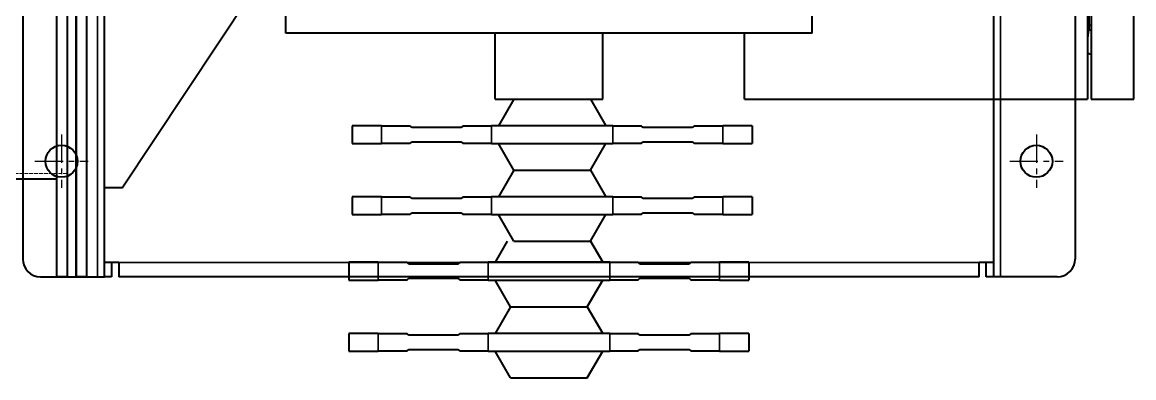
# Model space of a CAD drawing. Header units: millimetres. Extents: x 9486 to 14955, y -8999 to 1872.
# Drawn here: x 11429 to 12054, y -7204 to -7004 of the extents above; entities that cross this region are included whole.
import ezdxf

# ---------------------------------------------------------------- set-up
doc = ezdxf.new("R2010")
doc.units = ezdxf.units.MM
doc.linetypes.add('CENTER', pattern=[50.8, 31.75, -6.35, 6.35, -6.35])
doc.linetypes.add('DASHED', pattern=[0.2067, 0.1654, -0.0413])
for name, color, linetype, lineweight in [('가려진 것(ISO)', 2, 'DASHED', 18), ('가시적인 것(ISO)', 3, 'Continuous', 40), ('가시적인 좁은 것(ISO)', 3, 'Continuous', 35)]:
    doc.layers.add(name, color=color, linetype=linetype, lineweight=lineweight)

# ---------------------------------------------------------------- blocks, each defined once
blk = doc.blocks.new('A$C49A46118')
at = {"layer": '가시적인 것(ISO)'}
for p, q in [((0, 290), (0, -290)), ((46, -292), (46, 292)), ((546, 292), (546, -292)), ((592, 213.5), (592, -290)), ((54, -292), (46, -292)), ((46, -300), (46, -292)), ((50, -292), (50, -300)), ((54, -292), (54, -300)), ((538, -300), (538, -292)), ((546, -292), (538, -292)), ((542, -300), (542, -292)), ((546, -292), (546, -300)), ((10, -300), (42, -300)), ((42, -300), (46, -300)), ((50, -300), (46, -300)), ((538, -300), (54, -300)), ((546, -300), (542, -300)), ((550, -300), (546, -300)), ((582, -300), (550, -300))]:
    blk.add_line(p, q, dxfattribs=at)
for centre in [(21.8, -235), (570.2, -235)]:
    blk.add_circle(centre, 9, dxfattribs=at)
for centre, start, end in [((10, -290), 180, 270), ((582, -290), 270, 0)]:
    blk.add_arc(centre, 10, start, end, dxfattribs=at)
at = {"layer": '가시적인 좁은 것(ISO)'}
for p, q in [((42, -300), (42, 300)), ((550, 300), (550, -300)), ((54, -292), (538, -292))]:
    blk.add_line(p, q, dxfattribs=at)
blk = doc.blocks.new('*U74')
at = {"layer": '가시적인 것(ISO)'}
blk.add_circle((0, 0), 7, dxfattribs=at)
blk = doc.blocks.new('*U75')
at = {"color": 0, "linetype": 'ByBlock', "lineweight": -2}
blk.add_blockref('*U74', (0, 275), dxfattribs=at)
for p, rotation in [((-84.98, 261.54), 17.99999999999997), ((84.98, 261.54), 342.0000000000001), ((-161.64, 222.48), 35.99999999999999), ((161.64, 222.48), 324), ((-222.48, 161.64), 54), ((222.48, 161.64), 306), ((-261.54, 84.98), 72), ((261.54, 84.98), 288), ((-275, 0), 90), ((275, 0), 270), ((-261.54, -84.98), 108), ((261.54, -84.98), 252), ((-222.48, -161.64), 126), ((222.48, -161.64), 234), ((-161.64, -222.48), 144), ((161.64, -222.48), 216), ((-84.98, -261.54), 162.0000000000001), ((84.98, -261.54), 197.9999999999999), ((0, -275), 180)]:
    blk.add_blockref('*U74', p, dxfattribs=dict(at, rotation=rotation))
blk = doc.blocks.new('A$C373F1694')
at = {"color": 1, "linetype": 'CENTER'}
blk.add_circle((-60, 0), 275, dxfattribs=at)
at = {"layer": '가려진 것(ISO)', "ltscale": 13.231737}
blk.add_line((240, -241.8), (117.57, -241.8), dxfattribs=at)
at = {"layer": '가시적인 것(ISO)'}
for p, q in [((240, 0), (240, -300)), ((234, -59.7), (234, -300)), ((234, -245), (113.13, -245)), ((240, -300), (234, -300))]:
    blk.add_line(p, q, dxfattribs=at)
blk.add_circle((-60, 0), 300, dxfattribs=at)
blk.add_blockref('*U75', (-60, 0))

msp = doc.modelspace()

# ---------------------------------------------------------------- linework, layer by layer
at = {"color": 1, "linetype": 'CENTER', "ltscale": 0.5}
for p, q in [((11450.618, -7066.887), (11450.618, -7096.887)), ((11999.018, -7066.887), (11999.018, -7096.887)), ((11435.618, -7081.887), (11465.618, -7081.887)), ((11984.018, -7081.887), (12014.018, -7081.887))]:
    msp.add_line(p, q, dxfattribs=at)
at = {"layer": '가시적인 것(ISO)'}
for p, q in [((11447.818, -6546.887), (11447.818, -7046.887)), ((11453.818, -6546.887), (11453.818, -7146.887)), ((11453.818, -6546.887), (11453.818, -7146.887)), ((11458.818, -6546.887), (11458.818, -7146.887)), ((11458.818, -7146.887), (11458.818, -6546.887)), ((12027.818, -6646.887), (12027.818, -7046.887)), ((12029.818, -6646.887), (12029.818, -7046.887)), ((12053.818, -7046.887), (12053.818, -6646.887)), ((11576.818, -7009.887), (11576.818, -6683.887)), ((11872.818, -7009.887), (11872.818, -6683.887)), ((11464.818, -7146.877), (11464.818, -6848.887)), ((11484.818, -7096.887), (11559.818, -6983.7)), ((12028.53, -6999.387), (12028.533, -7005.389)), ((12028.398, -7008.035), (12027.818, -7012.585)), ((12029.628, -7008.196), (12028.398, -7008.035)), ((12029.806, -7005.388), (12028.533, -7005.389)), ((12029.818, -7008.221), (12029.628, -7008.196)), ((12029.818, -7005.388), (12029.806, -7005.388)), ((11872.818, -7009.887), (11576.818, -7009.887)), ((11694.568, -7046.887), (11694.568, -7009.887)), ((11755.068, -7046.887), (11755.068, -7009.887)), ((11834.818, -7046.887), (11834.818, -7009.887)), ((12027.818, -7021.255), (12029.818, -7021.516)), ((12028.841, -7021.389), (12028.54, -7021.389)), ((11694.568, -7046.887), (11755.068, -7046.887)), ((11705.075, -7046.887), (11696.415, -7061.887)), ((11705.075, -7046.887), (11748.255, -7046.887)), ((11748.255, -7046.887), (11756.915, -7061.887)), ((11834.818, -7046.887), (12027.818, -7046.887)), ((12029.818, -7046.887), (12053.818, -7046.887)), ((11630.615, -7061.887), (11614.165, -7061.887)), ((11614.165, -7061.887), (11614.165, -7071.887)), ((11630.615, -7061.887), (11646.665, -7061.887)), ((11647.857, -7062.887), (11646.665, -7061.887)), ((11675.473, -7062.887), (11647.857, -7062.887)), ((11676.665, -7061.887), (11675.473, -7062.887)), ((11676.665, -7061.887), (11692.463, -7061.887)), ((11760.867, -7061.887), (11692.463, -7061.887)), ((11760.867, -7061.887), (11776.665, -7061.887)), ((11777.857, -7062.887), (11776.665, -7061.887)), ((11805.473, -7062.887), (11777.857, -7062.887)), ((11806.665, -7061.887), (11805.473, -7062.887)), ((11806.665, -7061.887), (11822.716, -7061.887)), ((11839.165, -7061.887), (11822.716, -7061.887)), ((11839.165, -7061.887), (11839.165, -7071.887)), ((11614.165, -7071.887), (11630.615, -7071.887)), ((11646.665, -7071.887), (11630.615, -7071.887)), ((11646.665, -7071.887), (11647.857, -7070.887)), ((11647.857, -7070.887), (11675.473, -7070.887)), ((11675.473, -7070.887), (11676.665, -7071.887)), ((11692.463, -7071.887), (11676.665, -7071.887)), ((11692.463, -7071.887), (11760.867, -7071.887)), ((11705.075, -7086.887), (11696.415, -7071.887)), ((11748.255, -7086.887), (11756.915, -7071.887)), ((11776.665, -7071.887), (11760.867, -7071.887)), ((11776.665, -7071.887), (11777.857, -7070.887)), ((11777.857, -7070.887), (11805.473, -7070.887)), ((11805.473, -7070.887), (11806.665, -7071.887)), ((11822.716, -7071.887), (11806.665, -7071.887)), ((11822.716, -7071.887), (11839.165, -7071.887)), ((11705.075, -7086.887), (11696.415, -7101.887)), ((11705.075, -7086.887), (11748.255, -7086.887)), ((11705.075, -7086.887), (11748.255, -7086.887)), ((11748.255, -7086.887), (11756.915, -7101.887)), ((11484.818, -7096.887), (11474.818, -7096.887)), ((11630.615, -7101.887), (11614.165, -7101.887)), ((11614.165, -7101.887), (11614.165, -7111.887)), ((11630.615, -7101.887), (11646.665, -7101.887)), ((11647.857, -7102.887), (11646.665, -7101.887)), ((11675.473, -7102.887), (11647.857, -7102.887)), ((11676.665, -7101.887), (11675.473, -7102.887)), ((11676.665, -7101.887), (11692.463, -7101.887)), ((11760.867, -7101.887), (11692.463, -7101.887)), ((11760.867, -7101.887), (11776.665, -7101.887)), ((11777.857, -7102.887), (11776.665, -7101.887)), ((11805.473, -7102.887), (11777.857, -7102.887)), ((11806.665, -7101.887), (11805.473, -7102.887)), ((11806.665, -7101.887), (11822.716, -7101.887)), ((11839.165, -7101.887), (11822.716, -7101.887)), ((11839.165, -7101.887), (11839.165, -7111.887)), ((11614.165, -7111.887), (11630.615, -7111.887)), ((11646.665, -7111.887), (11630.615, -7111.887)), ((11646.665, -7111.887), (11647.857, -7110.887)), ((11647.857, -7110.887), (11675.473, -7110.887)), ((11675.473, -7110.887), (11676.665, -7111.887)), ((11692.463, -7111.887), (11676.665, -7111.887)), ((11692.463, -7111.887), (11760.867, -7111.887)), ((11705.075, -7126.887), (11696.415, -7111.887)), ((11748.255, -7126.887), (11756.915, -7111.887)), ((11776.665, -7111.887), (11760.867, -7111.887)), ((11776.665, -7111.887), (11777.857, -7110.887)), ((11777.857, -7110.887), (11805.473, -7110.887)), ((11805.473, -7110.887), (11806.665, -7111.887)), ((11822.716, -7111.887), (11806.665, -7111.887)), ((11822.716, -7111.887), (11839.165, -7111.887)), ((11701.38, -7126.887), (11694.568, -7138.687)), ((11705.075, -7126.887), (11748.255, -7126.887)), ((11748.255, -7126.887), (11755.068, -7138.687)), ((11628.767, -7138.687), (11612.318, -7138.687)), ((11612.318, -7138.687), (11612.318, -7148.687)), ((11628.767, -7138.687), (11644.818, -7138.687)), ((11646.009, -7139.687), (11644.818, -7138.687)), ((11673.626, -7139.687), (11646.009, -7139.687)), ((11674.818, -7138.687), (11673.626, -7139.687)), ((11674.818, -7138.687), (11690.616, -7138.687)), ((11759.02, -7138.687), (11690.616, -7138.687)), ((11759.02, -7138.687), (11774.818, -7138.687)), ((11776.009, -7139.687), (11774.818, -7138.687)), ((11803.626, -7139.687), (11776.009, -7139.687)), ((11804.818, -7138.687), (11803.626, -7139.687)), ((11804.818, -7138.687), (11820.868, -7138.687)), ((11837.318, -7138.687), (11820.868, -7138.687)), ((11837.318, -7138.687), (11837.318, -7148.687)), ((11453.818, -7146.887), (11458.818, -7146.887)), ((11464.818, -7146.887), (11458.818, -7146.887)), ((11464.818, -7146.877), (11464.818, -7146.887)), ((11612.318, -7148.687), (11628.767, -7148.687)), ((11644.818, -7148.687), (11628.767, -7148.687)), ((11644.818, -7148.687), (11646.009, -7147.687)), ((11646.009, -7147.687), (11673.626, -7147.687)), ((11673.626, -7147.687), (11674.818, -7148.687)), ((11690.616, -7148.687), (11674.818, -7148.687)), ((11690.616, -7148.687), (11759.02, -7148.687)), ((11703.228, -7163.687), (11694.568, -7148.687)), ((11746.407, -7163.687), (11755.068, -7148.687)), ((11774.818, -7148.687), (11759.02, -7148.687)), ((11774.818, -7148.687), (11776.009, -7147.687)), ((11776.009, -7147.687), (11803.626, -7147.687)), ((11803.626, -7147.687), (11804.818, -7148.687)), ((11820.868, -7148.687), (11804.818, -7148.687)), ((11820.868, -7148.687), (11837.318, -7148.687)), ((11703.228, -7163.687), (11694.568, -7178.687)), ((11703.228, -7163.687), (11746.407, -7163.687)), ((11746.407, -7163.687), (11755.068, -7178.687)), ((11628.767, -7178.687), (11612.318, -7178.687)), ((11612.318, -7178.687), (11612.318, -7188.687)), ((11628.767, -7178.687), (11644.818, -7178.687)), ((11646.009, -7179.687), (11644.818, -7178.687)), ((11673.626, -7179.687), (11646.009, -7179.687)), ((11674.818, -7178.687), (11673.626, -7179.687)), ((11674.818, -7178.687), (11690.616, -7178.687)), ((11759.02, -7178.687), (11690.616, -7178.687)), ((11759.02, -7178.687), (11774.818, -7178.687)), ((11776.009, -7179.687), (11774.818, -7178.687)), ((11803.626, -7179.687), (11776.009, -7179.687)), ((11804.818, -7178.687), (11803.626, -7179.687)), ((11804.818, -7178.687), (11820.868, -7178.687)), ((11837.318, -7178.687), (11820.868, -7178.687)), ((11837.318, -7178.687), (11837.318, -7188.687)), ((11612.318, -7188.687), (11628.767, -7188.687)), ((11644.818, -7188.687), (11628.767, -7188.687)), ((11644.818, -7188.687), (11646.009, -7187.687)), ((11646.009, -7187.687), (11673.626, -7187.687)), ((11673.626, -7187.687), (11674.818, -7188.687)), ((11690.616, -7188.687), (11674.818, -7188.687)), ((11690.616, -7188.687), (11759.02, -7188.687)), ((11703.228, -7203.687), (11694.568, -7188.687)), ((11746.407, -7203.687), (11755.068, -7188.687)), ((11774.818, -7188.687), (11759.02, -7188.687)), ((11774.818, -7188.687), (11776.009, -7187.687)), ((11776.009, -7187.687), (11803.626, -7187.687)), ((11803.626, -7187.687), (11804.818, -7188.687)), ((11820.868, -7188.687), (11804.818, -7188.687)), ((11820.868, -7188.687), (11837.318, -7188.687)), ((11703.228, -7203.687), (11746.407, -7203.687))]:
    msp.add_line(p, q, dxfattribs=at)
for points in [[(12028.533, -7005.389), (12028.533, -7006.273), (12028.488, -7007.157), (12028.398, -7008.035)], [(12028.54, -7021.389), (12028.54, -7021.375), (12028.537, -7021.362), (12028.531, -7021.348)]]:
    msp.add_open_spline(points, degree=3, dxfattribs=at)
at = {"layer": '가시적인 좁은 것(ISO)'}
for p, q in [((11630.615, -7061.887), (11630.615, -7071.887)), ((11692.463, -7061.887), (11692.463, -7071.887)), ((11760.867, -7061.887), (11760.867, -7071.887)), ((11822.716, -7061.887), (11822.716, -7071.887)), ((11630.615, -7101.887), (11630.615, -7111.887)), ((11692.463, -7101.887), (11692.463, -7111.887)), ((11760.867, -7101.887), (11760.867, -7111.887)), ((11822.716, -7101.887), (11822.716, -7111.887)), ((11628.767, -7138.687), (11628.767, -7148.687)), ((11690.616, -7138.687), (11690.616, -7148.687)), ((11759.02, -7138.687), (11759.02, -7148.687)), ((11820.868, -7138.687), (11820.868, -7148.687)), ((11628.767, -7178.687), (11628.767, -7188.687)), ((11690.616, -7178.687), (11690.616, -7188.687)), ((11759.02, -7178.687), (11759.02, -7188.687)), ((11820.868, -7178.687), (11820.868, -7188.687))]:
    msp.add_line(p, q, dxfattribs=at)

# ---------------------------------------------------------------- block references
for name, p in [('A$C373F1694', (11213.818, -6846.887)), ('A$C49A46118', (11428.818, -6846.887))]:
    msp.add_blockref(name, p)

doc.saveas('drawing.dxf')
